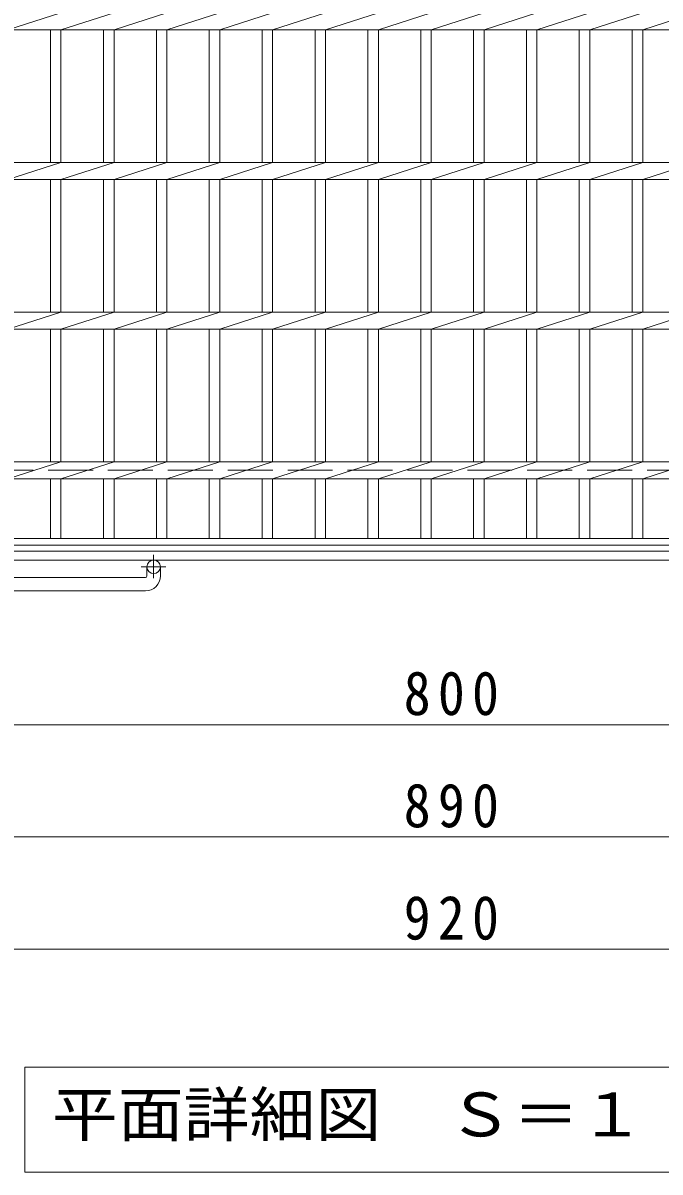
# Model space of a CAD drawing. Units: millimetres at full size, sheet at 1:10. Extents: x -1643 to 1783, y -1939 to 1793.
# Drawn here: x -1184 to -759, y 244 to 1011 of the extents above; entities that cross this region are included whole.
import ezdxf
from ezdxf.enums import TextEntityAlignment as Align

# ---------------------------------------------------------------- set-up
doc = ezdxf.new("R2010")
doc.units = ezdxf.units.MM
doc.header["$LTSCALE"] = 10
doc.linetypes.add('CHAIN1', pattern=[8, 5, -1, 1, -1])
doc.linetypes.add('DASHED3', pattern=[4, 3, -1])
for name, color, linetype, lineweight in [('C-1', 2, 'Continuous', 9), ('C-2', 3, 'Continuous', 9), ('C-4', 7, 'Continuous', 9), ('C-5', 7, 'Continuous', 9)]:
    doc.layers.add(name, color=color, linetype=linetype, lineweight=lineweight)
doc.styles.add('ＭＳ ゴシック', font='')
doc.styles.get('ＭＳ ゴシック').set_extended_font_data('MS Gothic')

msp = doc.modelspace()

# ---------------------------------------------------------------- linework, layer by layer
at = {"layer": 'C-1'}
for p, q in [((-443.39, 658.46), (-1351.39, 658.46)), ((-437.39, 652.46), (-1357.39, 652.46)), ((-1101.39, 641.86), (-1101.39, 647.96)), ((-1092.39, 641.86), (-1092.39, 647.96)), ((-1192.39, 640.86), (-1102.39, 640.86)), ((-1102.39, 631.86), (-1192.39, 631.86))]:
    msp.add_line(p, q, dxfattribs=at)
at = {"layer": 'C-1', "linetype": 'CHAIN1'}
for p, q in [((-1096.89, 656.07), (-1096.89, 640.47)), ((-1088.73, 647.96), (-1105.14, 647.96))]:
    msp.add_line(p, q, dxfattribs=at)
at = {"layer": 'C-1', "linetype": 'DASHED3'}
msp.add_lwpolyline([(-497.39, 712.46), (-1297.39, 712.46), (-1297.39, 1512.46)], dxfattribs=at)
at = {"layer": 'C-1'}
msp.add_circle((-1096.89, 647.96), 4.5, dxfattribs=at)
for radius in [10, 1]:
    msp.add_arc((-1102.39, 641.86), radius, 270, 0, dxfattribs=at)
at = {"layer": 'C-2'}
for p, q in [((-1194.19, 1006.8), (-1158.79, 1018.12)), ((-1158.79, 1006.8), (-1123.34, 1018.12)), ((-1123.34, 1006.8), (-1088.04, 1018.12)), ((-1088.04, 1006.8), (-1052.74, 1018.12)), ((-1052.74, 1006.8), (-1017.44, 1018.12)), ((-1017.44, 1006.8), (-982.14, 1018.12)), ((-982.14, 1006.8), (-946.84, 1018.12)), ((-946.84, 1006.8), (-911.54, 1018.12)), ((-911.54, 1006.8), (-876.24, 1018.12)), ((-876.24, 1006.8), (-840.94, 1018.12)), ((-840.94, 1006.8), (-805.64, 1018.12)), ((-805.64, 1006.8), (-770.34, 1018.12)), ((-770.34, 1006.8), (-735.04, 1018.12)), ((-452.39, 1006.8), (-1342.39, 1006.8)), ((-1165.79, 918.12), (-1165.79, 1006.8)), ((-1158.79, 918.12), (-1158.79, 1006.8)), ((-1130.34, 918.12), (-1130.34, 1006.8)), ((-1123.34, 918.12), (-1123.34, 1006.8)), ((-1095.04, 918.12), (-1095.04, 1006.8)), ((-1088.04, 918.12), (-1088.04, 1006.8)), ((-1059.74, 918.12), (-1059.74, 1006.8)), ((-1052.74, 918.12), (-1052.74, 1006.8)), ((-1024.44, 918.12), (-1024.44, 1006.8)), ((-1017.44, 918.12), (-1017.44, 1006.8)), ((-989.14, 918.12), (-989.14, 1006.8)), ((-982.14, 918.12), (-982.14, 1006.8)), ((-953.84, 918.12), (-953.84, 1006.8)), ((-946.84, 918.12), (-946.84, 1006.8)), ((-918.54, 918.12), (-918.54, 1006.8)), ((-911.54, 918.12), (-911.54, 1006.8)), ((-883.24, 918.12), (-883.24, 1006.8)), ((-876.24, 918.12), (-876.24, 1006.8)), ((-847.94, 918.12), (-847.94, 1006.8)), ((-840.94, 918.12), (-840.94, 1006.8)), ((-812.64, 918.12), (-812.64, 1006.8)), ((-805.64, 918.12), (-805.64, 1006.8)), ((-777.34, 918.12), (-777.34, 1006.8)), ((-770.34, 918.12), (-770.34, 1006.8)), ((-452.39, 918.12), (-1342.39, 918.12)), ((-1194.19, 906.8), (-1158.79, 918.12)), ((-1158.79, 906.8), (-1123.34, 918.12)), ((-1123.34, 906.8), (-1088.04, 918.12)), ((-1088.04, 906.8), (-1052.74, 918.12)), ((-1052.74, 906.8), (-1017.44, 918.12)), ((-1017.44, 906.8), (-982.14, 918.12)), ((-982.14, 906.8), (-946.84, 918.12)), ((-946.84, 906.8), (-911.54, 918.12)), ((-911.54, 906.8), (-876.24, 918.12)), ((-876.24, 906.8), (-840.94, 918.12)), ((-840.94, 906.8), (-805.64, 918.12)), ((-805.64, 906.8), (-770.34, 918.12)), ((-770.34, 906.8), (-735.04, 918.12)), ((-452.39, 906.8), (-1342.39, 906.8)), ((-1165.79, 818.12), (-1165.79, 906.8)), ((-1158.79, 818.12), (-1158.79, 906.8)), ((-1130.34, 818.12), (-1130.34, 906.8)), ((-1123.34, 818.12), (-1123.34, 906.8)), ((-1095.04, 818.12), (-1095.04, 906.8)), ((-1088.04, 818.12), (-1088.04, 906.8)), ((-1059.74, 818.12), (-1059.74, 906.8)), ((-1052.74, 818.12), (-1052.74, 906.8)), ((-1024.44, 818.12), (-1024.44, 906.8)), ((-1017.44, 818.12), (-1017.44, 906.8)), ((-989.14, 818.12), (-989.14, 906.8)), ((-982.14, 818.12), (-982.14, 906.8)), ((-953.84, 818.12), (-953.84, 906.8)), ((-946.84, 818.12), (-946.84, 906.8)), ((-918.54, 818.12), (-918.54, 906.8)), ((-911.54, 818.12), (-911.54, 906.8)), ((-883.24, 818.12), (-883.24, 906.8)), ((-876.24, 818.12), (-876.24, 906.8)), ((-847.94, 818.12), (-847.94, 906.8)), ((-840.94, 818.12), (-840.94, 906.8)), ((-812.64, 818.12), (-812.64, 906.8)), ((-805.64, 818.12), (-805.64, 906.8)), ((-777.34, 818.12), (-777.34, 906.8)), ((-770.34, 818.12), (-770.34, 906.8)), ((-452.39, 818.12), (-1342.39, 818.12)), ((-1194.19, 806.8), (-1158.79, 818.12)), ((-1158.79, 806.8), (-1123.34, 818.12)), ((-1123.34, 806.8), (-1088.04, 818.12)), ((-1088.04, 806.8), (-1052.74, 818.12)), ((-1052.74, 806.8), (-1017.44, 818.12)), ((-1017.44, 806.8), (-982.14, 818.12)), ((-982.14, 806.8), (-946.84, 818.12)), ((-946.84, 806.8), (-911.54, 818.12)), ((-911.54, 806.8), (-876.24, 818.12)), ((-876.24, 806.8), (-840.94, 818.12)), ((-840.94, 806.8), (-805.64, 818.12)), ((-805.64, 806.8), (-770.34, 818.12)), ((-770.34, 806.8), (-735.04, 818.12)), ((-452.39, 806.8), (-1342.39, 806.8)), ((-1165.79, 718.12), (-1165.79, 806.8)), ((-1158.79, 718.12), (-1158.79, 806.8)), ((-1130.34, 718.12), (-1130.34, 806.8)), ((-1123.34, 718.12), (-1123.34, 806.8)), ((-1095.04, 718.12), (-1095.04, 806.8)), ((-1088.04, 718.12), (-1088.04, 806.8)), ((-1059.74, 718.12), (-1059.74, 806.8)), ((-1052.74, 718.12), (-1052.74, 806.8)), ((-1024.44, 718.12), (-1024.44, 806.8)), ((-1017.44, 718.12), (-1017.44, 806.8)), ((-989.14, 718.12), (-989.14, 806.8)), ((-982.14, 718.12), (-982.14, 806.8)), ((-953.84, 718.12), (-953.84, 806.8)), ((-946.84, 718.12), (-946.84, 806.8)), ((-918.54, 718.12), (-918.54, 806.8)), ((-911.54, 718.12), (-911.54, 806.8)), ((-883.24, 718.12), (-883.24, 806.8)), ((-876.24, 718.12), (-876.24, 806.8)), ((-847.94, 718.12), (-847.94, 806.8)), ((-840.94, 718.12), (-840.94, 806.8)), ((-812.64, 718.12), (-812.64, 806.8)), ((-805.64, 718.12), (-805.64, 806.8)), ((-777.34, 718.12), (-777.34, 806.8)), ((-770.34, 718.12), (-770.34, 806.8)), ((-558.19, 718.12), (-1236.59, 718.12)), ((-1194.19, 706.8), (-1158.79, 718.12)), ((-1158.79, 706.8), (-1123.34, 718.12)), ((-1123.34, 706.8), (-1088.04, 718.12)), ((-1088.04, 706.8), (-1052.74, 718.12)), ((-1052.74, 706.8), (-1017.44, 718.12)), ((-1017.44, 706.8), (-982.14, 718.12)), ((-982.14, 706.8), (-946.84, 718.12)), ((-946.84, 706.8), (-911.54, 718.12)), ((-911.54, 706.8), (-876.24, 718.12)), ((-876.24, 706.8), (-840.94, 718.12)), ((-840.94, 706.8), (-805.64, 718.12)), ((-805.64, 706.8), (-770.34, 718.12)), ((-770.34, 706.8), (-735.04, 718.12)), ((-558.19, 706.8), (-1236.59, 706.8)), ((-1165.79, 666.96), (-1165.79, 706.8)), ((-1158.79, 666.96), (-1158.79, 706.8)), ((-1130.34, 666.96), (-1130.34, 706.8)), ((-1123.34, 666.96), (-1123.34, 706.8)), ((-1095.04, 666.96), (-1095.04, 706.8)), ((-1088.04, 666.96), (-1088.04, 706.8)), ((-1059.74, 666.96), (-1059.74, 706.8)), ((-1052.74, 666.96), (-1052.74, 706.8)), ((-1024.44, 666.96), (-1024.44, 706.8)), ((-1017.44, 666.96), (-1017.44, 706.8)), ((-989.14, 666.96), (-989.14, 706.8)), ((-982.14, 666.96), (-982.14, 706.8)), ((-953.84, 666.96), (-953.84, 706.8)), ((-946.84, 666.96), (-946.84, 706.8)), ((-918.54, 666.96), (-918.54, 706.8)), ((-911.54, 666.96), (-911.54, 706.8)), ((-883.24, 666.96), (-883.24, 706.8)), ((-876.24, 666.96), (-876.24, 706.8)), ((-847.94, 666.96), (-847.94, 706.8)), ((-840.94, 666.96), (-840.94, 706.8)), ((-812.64, 666.96), (-812.64, 706.8)), ((-805.64, 666.96), (-805.64, 706.8)), ((-777.34, 666.96), (-777.34, 706.8)), ((-770.34, 666.96), (-770.34, 706.8)), ((-452.39, 666.96), (-1342.39, 666.96)), ((-452.39, 662.46), (-1342.39, 662.46))]:
    msp.add_line(p, q, dxfattribs=at)
at = {"layer": 'C-4'}
for p, q in [((-1297.39, 542.46), (-497.39, 542.46)), ((-1342.39, 467.46), (-452.39, 467.46)), ((-1357.39, 392.46), (-437.39, 392.46))]:
    msp.add_line(p, q, dxfattribs=at)
at = {"layer": 'C-5'}
for p, q in [((-1182.89, 313.59), (-611.89, 313.59)), ((-1182.89, 313.59), (-1182.89, 243.59)), ((-1182.89, 243.59), (-611.89, 243.59))]:
    msp.add_line(p, q, dxfattribs=at)

# ---------------------------------------------------------------- texts
at = {"layer": 'C-4', "color": 2, "char_height": 29.33, "attachment_point": 7, "style": 'ＭＳ ゴシック'}
for s, insert in [('\\T1.27;\\W0.9;800', (-929.89, 548.46)), ('\\T1.27;\\W0.9;890', (-929.89, 473.46)), ('\\T1.27;\\W0.9;920', (-929.89, 398.46))]:
    msp.add_mtext(s, dxfattribs=dict(at, insert=insert))
at = {"layer": 'C-5', "color": 2, "style": 'ＭＳ ゴシック', "width": 1.1}
msp.add_text('平面詳細図\u3000Ｓ＝１：１０', height=29.33, dxfattribs=at).set_placement((-1164.89, 258.59), align=Align.BOTTOM_LEFT)

doc.saveas('drawing.dxf')
